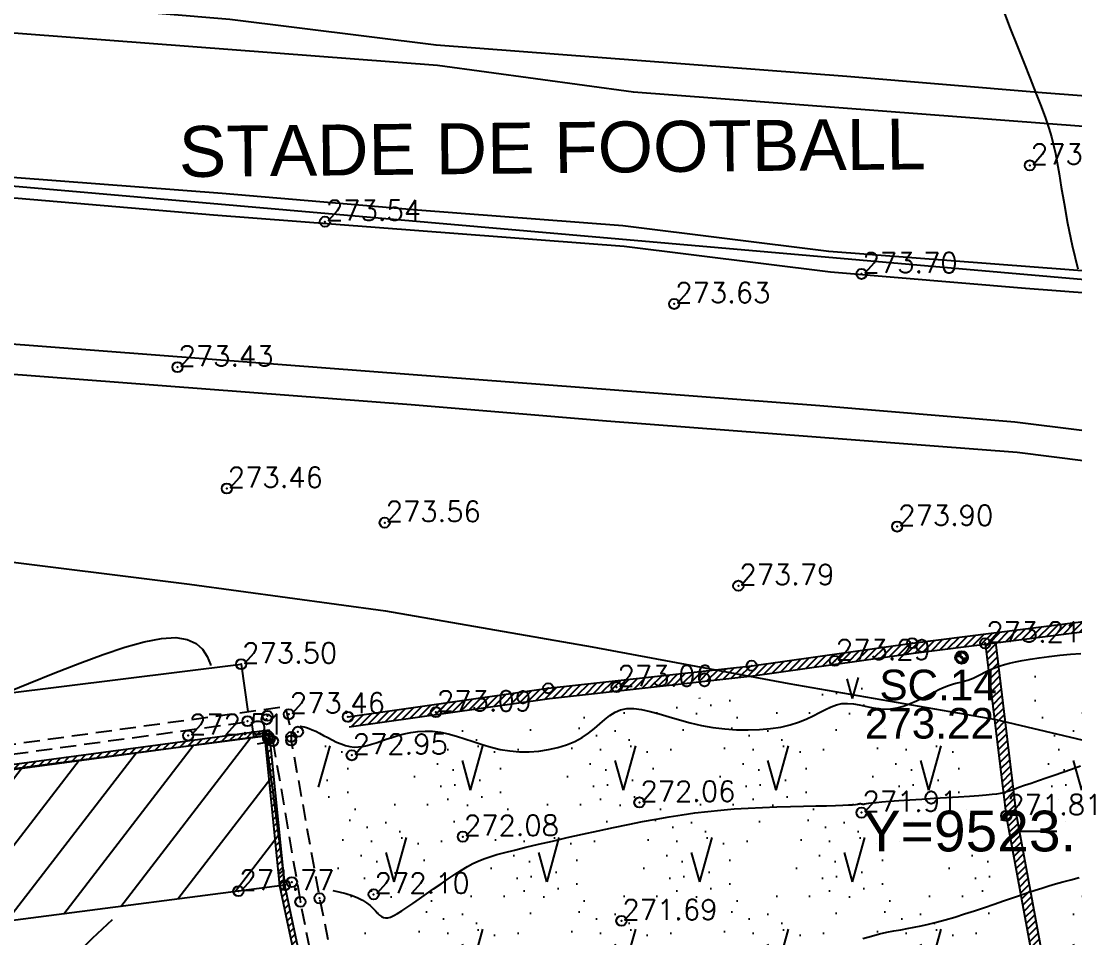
# Model space of a CAD drawing. Header units: millimetres. Extents: x 524954 to 526204, y 9523489 to 9524010.
# Drawn here: x 525517.9 to 525569.7, y 9523594.8 to 9523639.8 of the extents above; entities that cross this region are included whole.
import ezdxf
from ezdxf.enums import TextEntityAlignment as Align

# ---------------------------------------------------------------- set-up
doc = ezdxf.new("R2010")
doc.units = ezdxf.units.MM
doc.header["$PDMODE"] = 32
doc.header["$PDSIZE"] = 0.5
doc.linetypes.add('CACHE2', pattern=[4.7625, 3.175, -1.5875])
for name, color, linetype in [('Annotation', 7, 'Continuous'), ('Bati', 6, 'Continuous'), ('Bati_H', 1, 'Continuous'), ('Caniveau', 5, 'CACHE2'), ('Carroyage', 7, 'Continuous'), ('Cloture', 7, 'Continuous'), ('CN_01_00', 3, 'Continuous'), ('CN_02_00', 4, 'Continuous'), ('Murs', 1, 'Continuous'), ('PLUME_1', 7, 'Continuous'), ('PLUME_3', 4, 'Continuous'), ('PLUME_4', 3, 'Continuous'), ('PLUME_5', 6, 'Continuous'), ('PLUME_6', 2, 'Continuous'), ('TopoAlt', 3, 'Continuous'), ('TopoAlt polygo', 7, 'Continuous'), ('TOPOJIS', 7, 'Continuous'), ('TOPOJIS polygo', 1, 'Continuous'), ('TopoMat polygo', 1, 'Continuous'), ('Toponomie', 7, 'CACHE2'), ('Végétation_Plantation', 70, 'Continuous')]:
    doc.layers.add(name, color=color, linetype=linetype)
doc.layers.add('Trottoir', color=7, linetype='Continuous', true_color=0xff6666)
doc.styles.add('Arial 1.0', font='arial.ttf', dxfattribs={"width": 0.99, "height": 1})
doc.styles.add('Simplex 1.0', font='Simplex.shx', dxfattribs={"width": 0.99, "height": 1})
doc.styles.get("Standard").update_dxf_attribs({"font": 'arial.ttf'})
pattern_1 = [(45, (0, 0), (-0.1767766952966, 0.1767766952966), [])]
pattern_2 = [(74.475889, (0, 0), (-3.750000001, 13.500000005), [2.25, -11.761156275]), (74.475889, (3.75, 4.5), (-3.750000001, 13.500000005), [2.25, -11.761156275]), (74.475889, (7.5, 9), (-3.750000001, 13.500000005), [2.25, -11.761156275]), (105.524111, (0, 0), (-7.500000003, 4e-10), [1.5, -12.511156275]), (105.524111, (3.75, 4.5), (-7.500000003, 4e-10), [1.5, -12.511156275]), (105.524111, (7.5, 9), (-7.500000003, 4e-10), [1.5, -12.511156275]), (0, (0.453, 0.484), (3.75, 4.5), [0, -7.5]), (0, (1.468, 1.072), (3.75, 4.5), [0, -7.5]), (0, (1.1713, 1.8804), (3.75, 4.5), [0, -7.5]), (0, (2.327, 1.9907), (3.75, 4.5), [0, -7.5]), (0, (1.64, 3.7912), (3.75, 4.5), [0, -7.5]), (0, (0.3684, 2.1545), (3.75, 4.5), [0, -7.5]), (0, (0.281, 2.4684), (3.75, 4.5), [0, -7.5]), (0, (0.0314, 3.7912), (3.75, 4.5), [0, -7.5]), (0, (-0.7807, 0.2634), (3.75, 4.5), [0, -7.5]), (0, (-0.8588, 0.9984), (3.75, 4.5), [0, -7.5]), (0, (-1.468, 0.19), (3.75, 4.5), [0, -7.5]), (0, (-1.624, 1.2924), (3.75, 4.5), [0, -7.5]), (0, (-1.1242, 1.9905), (3.75, 4.5), [0, -7.5]), (0, (-1.3274, 2.6888), (3.75, 4.5), [0, -7.5]), (0, (-1.9207, 3.5707), (3.75, 4.5), [0, -7.5]), (0, (-0.406, 2.9085), (3.75, 4.5), [0, -7.5]), (0, (-2.53, 2.064), (3.75, 4.5), [0, -7.5]), (0, (-2.7485, 0.6675), (3.75, 4.5), [0, -7.5]), (0, (-1.1235, -0.4347), (3.75, 4.5), [0, -7.5]), (0, (-0.156, -0.7287), (3.75, 4.5), [0, -7.5]), (0, (-0.812, -1.537), (3.75, 4.5), [0, -7.5]), (0, (1.5774, -1.4635), (3.75, 4.5), [0, -7.5]), (0, (0.5466, -0.3245), (3.75, 4.5), [0, -7.5]), (0, (1.468, -0.104), (3.75, 4.5), [0, -7.5])]

# ---------------------------------------------------------------- blocks, each defined once
blk = doc.blocks.new('TCPOINT M')
at = {"color": 0}
blk.add_point((0, 0), dxfattribs=at)
at = {"layer": 'TopoAlt', "style": 'Simplex 1.0', "width": 0.99}
blk.add_attdef('ALT', (0.15, 0.15), '', height=1, dxfattribs=at)
blk = doc.blocks.new('TCPOINT polygo')
at = {"color": 0, "const_width": 0.075}
blk.add_lwpolyline([(0, 0.0375, 1), (0, -0.0375, 1)], format="xyb", close=True, dxfattribs=at)
at = {"color": 0}
blk.add_point((0, 0), dxfattribs=at)
at = {"layer": 'TopoAlt polygo', "style": 'Arial 1.0', "width": 0.99}
blk.add_attdef('ALT', (0.15, 0.15), '', height=2, dxfattribs=at)
at = {"layer": 'TopoMat polygo', "style": 'Arial 1.0', "width": 0.99}
blk.add_attdef('MAT', text='', height=2, dxfattribs=at).set_placement((0.15, -2.5), align=Align.TOP_LEFT)
blk = doc.blocks.new('t014')
at = {"color": 0, "const_width": 1.249375}
for points in [[(0, 0.625313, 0.414214), (-0.625313, 0, 1)], [(0, -0.625312, 0.414214), (0.625313, 0, 0.414214)]]:
    blk.add_lwpolyline(points, format="xyb", dxfattribs=at)
at = {"color": 0}
blk.add_circle((0, 0), 1.25, dxfattribs=at)

msp = doc.modelspace()

# ---------------------------------------------------------------- hatches: boundary and pattern name
at = {"layer": 'Bati_H'}
h = msp.add_hatch(dxfattribs=at)
h.set_pattern_fill('_U', color=256, scale=2, angle=-127.5992, style=0, pattern_type=0)
h.set_pattern_definition([(232.4008444, (0, 0), (1.58459727064, -1.22026697484), [])])
h.paths.add_polyline_path([(525530.879, 9523597.346), (525528.603, 9523597.05), (525511.48, 9523594.826), (525510.426, 9523602.136), (525529.928, 9523604.669)])
at = {"layer": 'Murs'}
h = msp.add_hatch(dxfattribs=at)
h.set_pattern_fill('_U', color=256, scale=0.25, angle=45, style=0, pattern_type=0)
h.set_pattern_definition(pattern_1)
h.paths.add_polyline_path([(525533.975, 9523605.604), (525543.817, 9523607.006), (525553.804, 9523608.115), (525561.688, 9523609.221), (525572.423, 9523610.576), (525582.127, 9523611.801), (525582.189, 9523611.305), (525572.486, 9523610.08), (525561.754, 9523608.725), (525553.867, 9523607.619), (525543.88, 9523606.51), (525534.045, 9523605.109)])
h = msp.add_hatch(dxfattribs=at)
h.set_pattern_fill('_U', color=256, scale=0.25, angle=45, style=0, pattern_type=0)
h.set_pattern_definition(pattern_1)
h.paths.add_polyline_path([(525565.268, 9523609.213), (525566.3, 9523600.744), (525567.673, 9523593.284), (525568.689, 9523586.054), (525569.922, 9523578.837), (525571.121, 9523571.236), (525571.878, 9523567.189), (525564.554, 9523565.148), (525554.631, 9523562.564), (525547.728, 9523560.676), (525539.256, 9523558.417), (525539.384, 9523557.934), (525547.858, 9523560.193), (525554.76, 9523562.08), (525564.684, 9523564.665), (525572.453, 9523566.831), (525571.613, 9523571.321), (525570.416, 9523578.918), (525569.183, 9523586.131), (525568.167, 9523593.364), (525566.795, 9523600.82), (525565.765, 9523609.274)])
h = msp.add_hatch(dxfattribs=at)
h.set_pattern_fill('_U', color=256, scale=0.25, angle=45, style=0, pattern_type=0)
h.set_pattern_definition(pattern_1)
h.paths.add_polyline_path([(525471.551, 9523592.114), (525474.723, 9523559.566), (525475.027, 9523556.237), (525481.47, 9523557.217), (525489.932, 9523558.379), (525511.435, 9523561.691), (525536.899, 9523564.763), (525535.769, 9523571.397), (525534.425, 9523578.651), (525532.858, 9523588.004), (525530.879, 9523597.346), (525530.121, 9523604.95), (525501.923, 9523601.162), (525501.956, 9523600.914), (525529.898, 9523604.668), (525530.632, 9523597.308), (525532.612, 9523587.957), (525534.179, 9523578.608), (525535.522, 9523571.353), (525536.608, 9523564.98), (525511.401, 9523561.939), (525489.896, 9523558.627), (525481.434, 9523557.464), (525475.252, 9523556.524), (525474.972, 9523559.59), (525471.8, 9523592.139)])
at = {"layer": 'Végétation_Plantation', "linetype": 'CACHE2', "ltscale": 0.5}
h = msp.add_hatch(dxfattribs=at)
h.set_pattern_fill('BROUSS', color=256, scale=1.5, style=0)
h.set_pattern_definition(pattern_2)
h.paths.add_polyline_path([(525591.727, 9523611.119), (525567.444, 9523607.848), (525573.392, 9523569.421), (525601.982, 9523576.399)])
h = msp.add_hatch(dxfattribs=at)
h.set_pattern_fill('BROUSS', color=256, scale=1.5, style=0)
h.set_pattern_definition(pattern_2)
h.paths.add_polyline_path([(525564.252, 9523608.21), (525532.2, 9523604.077), (525540.07, 9523559.818), (525569.671, 9523567.578)])

# ---------------------------------------------------------------- linework, layer by layer
at = {"layer": 'Bati', "flags": 128}
msp.add_lwpolyline([(525530.879, 9523597.346), (525528.603, 9523597.05), (525511.48, 9523594.826), (525510.426, 9523602.136), (525529.928, 9523604.669)], close=True, dxfattribs=at)
at = {"layer": 'Caniveau', "ltscale": 0.25, "flags": 128}
for points in [[(525530.298, 9523604.413), (525529.433, 9523604.252), (525529.26, 9523605.377), (525503.131, 9523601.761), (525503.057, 9523602.264), (525530.903, 9523606.116), (525531.195, 9523604.835), (525531.195, 9523604.835), (525531.195, 9523604.44), (525532.587, 9523596.698), (525534.214, 9523588.723), (525535.703, 9523579.186), (525537.096, 9523571.306), (525538.221, 9523565.446), (525539.256, 9523558.417), (525539.316, 9523557.916)], [(525530.298, 9523604.413), (525531.646, 9523596.522), (525533.23, 9523588.419), (525534.815, 9523578.714), (525536.219, 9523570.71), (525537.191, 9523565.284), (525538.267, 9523557.939), (525538.318, 9523557.523)]]:
    msp.add_lwpolyline(points, dxfattribs=at)
at = {"layer": 'Carroyage'}
msp.add_line((525566.781, 9523600), (525568.781, 9523600), dxfattribs=at)
at = {"layer": 'Cloture', "flags": 128}
for points in [[(525533.975, 9523605.604), (525543.817, 9523607.006), (525553.804, 9523608.115), (525561.688, 9523609.221), (525572.423, 9523610.576), (525582.127, 9523611.801)], [(525534.045, 9523605.109), (525543.88, 9523606.51), (525553.867, 9523607.619), (525561.754, 9523608.725), (525572.486, 9523610.08), (525582.189, 9523611.305)], [(525565.268, 9523609.213), (525566.3, 9523600.744), (525567.673, 9523593.284), (525568.689, 9523586.054), (525569.922, 9523578.837), (525571.121, 9523571.236), (525571.878, 9523567.189), (525564.554, 9523565.148), (525554.631, 9523562.564), (525547.728, 9523560.676), (525539.256, 9523558.417)], [(525565.765, 9523609.274), (525566.795, 9523600.82), (525568.167, 9523593.364), (525569.183, 9523586.131), (525570.416, 9523578.918), (525571.613, 9523571.321), (525572.453, 9523566.831), (525564.684, 9523564.665), (525554.76, 9523562.08), (525547.858, 9523560.193), (525539.384, 9523557.934)], [(525471.551, 9523592.114), (525474.723, 9523559.566), (525475.027, 9523556.237), (525481.47, 9523557.217), (525489.932, 9523558.379), (525511.435, 9523561.691), (525536.899, 9523564.763), (525535.769, 9523571.397), (525534.425, 9523578.651), (525532.858, 9523588.004), (525530.879, 9523597.346), (525530.121, 9523604.95), (525501.923, 9523601.162), (525501.923, 9523601.162), (525501.923, 9523601.162), (525501.923, 9523601.162)], [(525471.8, 9523592.139), (525474.972, 9523559.59), (525475.252, 9523556.524), (525481.434, 9523557.464), (525489.896, 9523558.627), (525511.401, 9523561.939), (525536.608, 9523564.98), (525535.522, 9523571.353), (525534.179, 9523578.608), (525532.612, 9523587.957), (525530.632, 9523597.308), (525529.898, 9523604.668), (525501.956, 9523600.914)]]:
    msp.add_lwpolyline(points, dxfattribs=at)
at = {"layer": 'CN_01_00', "flags": 128}
for points, elevation in [([(525516.972, 9523606.698), (525518.302, 9523607.243), (525519.588, 9523607.764), (525520.814, 9523608.245), (525521.966, 9523608.67), (525523.028, 9523609.023), (525523.985, 9523609.288), (525524.824, 9523609.45), (525525.529, 9523609.492), (525526.091, 9523609.405), (525526.523, 9523609.206), (525526.844, 9523608.918), (525527.072, 9523608.564), (525527.226, 9523608.166), (525527.236, 9523608.127)], 273), ([(525531.632, 9523605.14), (525531.634, 9523605.14), (525531.722, 9523605.133), (525531.826, 9523605.115), (525531.946, 9523605.082), (525532.081, 9523605.036), (525532.232, 9523604.974), (525532.399, 9523604.896), (525532.582, 9523604.802), (525532.779, 9523604.696), (525532.987, 9523604.584), (525533.202, 9523604.473), (525533.422, 9523604.367), (525533.644, 9523604.274), (525533.865, 9523604.198), (525534.082, 9523604.147), (525534.293, 9523604.123), (525534.5, 9523604.125), (525534.707, 9523604.151), (525534.918, 9523604.196), (525535.135, 9523604.257), (525535.361, 9523604.33), (525535.602, 9523604.414), (525535.859, 9523604.503), (525536.135, 9523604.595), (525536.43, 9523604.684), (525536.743, 9523604.764), (525537.071, 9523604.831), (525537.415, 9523604.879), (525537.771, 9523604.903), (525538.14, 9523604.896), (525538.519, 9523604.854), (525538.908, 9523604.774), (525539.307, 9523604.663), (525539.715, 9523604.531), (525540.134, 9523604.39), (525540.564, 9523604.248), (525541.006, 9523604.117), (525541.458, 9523604.007), (525541.923, 9523603.928), (525542.399, 9523603.889), (525542.88, 9523603.888), (525543.359, 9523603.925), (525543.829, 9523603.996), (525544.283, 9523604.1), (525544.713, 9523604.235), (525545.113, 9523604.399), (525545.474, 9523604.589), (525545.794, 9523604.802), (525546.08, 9523605.027), (525546.342, 9523605.254), (525546.591, 9523605.472), (525546.838, 9523605.668), (525547.094, 9523605.832), (525547.369, 9523605.952), (525547.675, 9523606.018), (525548.019, 9523606.02), (525548.401, 9523605.968), (525548.818, 9523605.874), (525549.268, 9523605.749), (525549.747, 9523605.605), (525550.253, 9523605.455), (525550.783, 9523605.311), (525551.334, 9523605.183), (525551.902, 9523605.084), (525552.481, 9523605.013), (525553.061, 9523604.972), (525553.634, 9523604.96), (525554.192, 9523604.977), (525554.726, 9523605.024), (525555.228, 9523605.1), (525555.69, 9523605.205), (525556.106, 9523605.337), (525556.48, 9523605.489), (525556.819, 9523605.65), (525557.13, 9523605.811), (525557.42, 9523605.962), (525557.697, 9523606.092), (525557.967, 9523606.192), (525558.236, 9523606.252), (525558.512, 9523606.266), (525558.795, 9523606.242), (525559.084, 9523606.193), (525559.379, 9523606.13), (525559.681, 9523606.067), (525559.988, 9523606.015), (525560.3, 9523605.986), (525560.618, 9523605.992), (525560.94, 9523606.044), (525561.263, 9523606.133), (525561.584, 9523606.252), (525561.899, 9523606.391), (525562.204, 9523606.541), (525562.496, 9523606.692), (525562.771, 9523606.835), (525563.025, 9523606.961), (525563.256, 9523607.062), (525563.466, 9523607.142), (525563.656, 9523607.204), (525563.831, 9523607.253), (525563.991, 9523607.293), (525564.141, 9523607.328), (525564.283, 9523607.364), (525564.418, 9523607.404), (525564.551, 9523607.452), (525564.681, 9523607.507), (525564.811, 9523607.569), (525564.942, 9523607.635), (525565.074, 9523607.704), (525565.21, 9523607.775), (525565.35, 9523607.846), (525565.495, 9523607.916), (525565.648, 9523607.984), (525565.814, 9523608.05), (525566.001, 9523608.115), (525566.214, 9523608.179), (525566.461, 9523608.242), (525566.749, 9523608.306), (525567.084, 9523608.371), (525567.472, 9523608.437), (525567.918, 9523608.504), (525568.407, 9523608.569), (525568.923, 9523608.63), (525569.448, 9523608.681), (525569.966, 9523608.72)], 273), ([(525559.261, 9523594.728), (525559.686, 9523594.848), (525560.08, 9523594.947), (525560.444, 9523595.029), (525560.787, 9523595.097), (525561.117, 9523595.158), (525561.443, 9523595.216), (525561.774, 9523595.276), (525562.117, 9523595.344), (525562.482, 9523595.424), (525562.878, 9523595.522), (525563.309, 9523595.641), (525563.769, 9523595.778), (525564.249, 9523595.928), (525564.739, 9523596.087), (525565.228, 9523596.25), (525565.709, 9523596.414), (525566.17, 9523596.572), (525566.603, 9523596.721), (525567, 9523596.856), (525567.368, 9523596.98), (525567.715, 9523597.095), (525568.051, 9523597.203), (525568.385, 9523597.306), (525568.726, 9523597.406), (525569.082, 9523597.507), (525569.464, 9523597.61), (525569.876, 9523597.718)], 271)]:
    msp.add_lwpolyline(points, dxfattribs=dict(at, elevation=elevation))
at = {"layer": 'CN_02_00', "flags": 128}
for points, elevation in [([(525566.158, 9523640.249), (525566.497, 9523639.381), (525566.834, 9523638.531), (525567.161, 9523637.711), (525567.471, 9523636.934), (525567.756, 9523636.213), (525568.008, 9523635.559), (525568.22, 9523634.987), (525568.387, 9523634.5), (525568.518, 9523634.072), (525568.623, 9523633.669), (525568.713, 9523633.255), (525568.798, 9523632.797), (525568.89, 9523632.259), (525569, 9523631.607), (525569.138, 9523630.806), (525569.315, 9523629.838), (525569.539, 9523628.745), (525569.818, 9523627.587)], 274), ([(525533.237, 9523597.08), (525533.538, 9523597.016), (525533.87, 9523596.932), (525534.181, 9523596.836), (525534.461, 9523596.727), (525534.699, 9523596.605), (525534.9, 9523596.475), (525535.067, 9523596.342), (525535.209, 9523596.211), (525535.329, 9523596.086), (525535.435, 9523595.973), (525535.532, 9523595.877), (525535.625, 9523595.802), (525535.721, 9523595.754), (525535.825, 9523595.734), (525535.941, 9523595.742), (525536.075, 9523595.78), (525536.23, 9523595.848), (525536.412, 9523595.948), (525536.626, 9523596.081), (525536.877, 9523596.246), (525537.167, 9523596.445), (525537.489, 9523596.669), (525537.833, 9523596.91), (525538.19, 9523597.161), (525538.551, 9523597.412), (525538.906, 9523597.655), (525539.246, 9523597.882), (525539.561, 9523598.085), (525539.845, 9523598.256), (525540.11, 9523598.401), (525540.372, 9523598.526), (525540.645, 9523598.636), (525540.945, 9523598.739), (525541.287, 9523598.841), (525541.687, 9523598.948), (525542.159, 9523599.067), (525542.714, 9523599.202), (525543.342, 9523599.35), (525544.026, 9523599.509), (525544.75, 9523599.675), (525545.5, 9523599.842), (525546.259, 9523600.009), (525547.012, 9523600.169), (525547.743, 9523600.321), (525548.44, 9523600.46), (525549.107, 9523600.586), (525549.753, 9523600.699), (525550.386, 9523600.8), (525551.013, 9523600.889), (525551.644, 9523600.966), (525552.287, 9523601.031), (525552.949, 9523601.085), (525553.636, 9523601.128), (525554.334, 9523601.161), (525555.03, 9523601.186), (525555.708, 9523601.206), (525556.351, 9523601.22), (525556.945, 9523601.232), (525557.475, 9523601.242), (525557.923, 9523601.253), (525558.281, 9523601.266), (525558.555, 9523601.279), (525558.757, 9523601.293), (525558.899, 9523601.307), (525558.994, 9523601.32), (525559.053, 9523601.331), (525559.089, 9523601.339), (525559.113, 9523601.344), (525559.136, 9523601.345), (525559.159, 9523601.343), (525559.183, 9523601.339), (525559.207, 9523601.334), (525559.232, 9523601.329), (525559.258, 9523601.324), (525559.283, 9523601.322), (525559.31, 9523601.323), (525559.338, 9523601.327), (525559.379, 9523601.335), (525559.445, 9523601.347), (525559.548, 9523601.363), (525559.7, 9523601.383), (525559.913, 9523601.406), (525560.2, 9523601.432), (525560.571, 9523601.463), (525561.035, 9523601.496), (525561.572, 9523601.532), (525562.157, 9523601.57), (525562.766, 9523601.608), (525563.375, 9523601.646), (525563.958, 9523601.683), (525564.492, 9523601.717), (525564.952, 9523601.748), (525565.32, 9523601.776), (525565.608, 9523601.802), (525565.834, 9523601.829), (525566.016, 9523601.859), (525566.174, 9523601.895), (525566.325, 9523601.939), (525566.488, 9523601.994), (525566.682, 9523602.062), (525566.921, 9523602.145), (525567.203, 9523602.243), (525567.523, 9523602.353), (525567.877, 9523602.474), (525568.257, 9523602.605), (525568.659, 9523602.744), (525569.078, 9523602.889), (525569.509, 9523603.04), (525569.945, 9523603.193)], 272), ([(525511.316, 9523583.701), (525511.655, 9523584.168), (525512.213, 9523584.875), (525512.957, 9523585.762), (525513.901, 9523586.84), (525515.011, 9523588.071), (525516.241, 9523589.404), (525517.546, 9523590.787), (525518.879, 9523592.172), (525520.194, 9523593.506), (525521.445, 9523594.739), (525522.415, 9523595.658)], 272)]:
    msp.add_lwpolyline(points, dxfattribs=dict(at, elevation=elevation))
at = {"layer": 'PLUME_1'}
msp.add_lwpolyline([(525458.473, 9523640.258), (525480.389, 9523635.341), (525499.593, 9523633.233), (525627.749, 9523622.033), (525657.425, 9523620.69), (525687.455, 9523621.378), (525717.375, 9523623.562), (525747.113, 9523628.239), (525776.244, 9523634.376), (525805.193, 9523643.006), (525833.533, 9523653.096), (525860.731, 9523665.108), (525887.284, 9523679.078), (525913.194, 9523695.007), (525937.497, 9523712.322), (525960.695, 9523731.06), (525982.749, 9523751.721), (526003.235, 9523773.269), (526022.079, 9523796.703), (526039.853, 9523821.062), (526045.291, 9523828.979), (526068.175, 9523865.742)], dxfattribs=at)
at = {"layer": 'PLUME_3'}
for points in [[(525577.761, 9523626.907), (525567.678, 9523627.675), (525557.596, 9523628.443), (525547.477, 9523629.71), (525537.394, 9523630.478), (525527.81, 9523631.282), (525517.727, 9523632.05), (525507.645, 9523632.818), (525499.557, 9523633.732), (525497.562, 9523633.586), (525487.942, 9523634.889), (525477.823, 9523636.156), (525477.786, 9523636.655), (525468.129, 9523638.456), (525458.436, 9523640.757)], [(525458.01, 9523639.723), (525468.202, 9523637.459), (525477.895, 9523635.159), (525479.926, 9523634.805), (525487.516, 9523633.855), (525497.635, 9523632.589), (525499.63, 9523632.734), (525507.718, 9523631.821), (525517.8, 9523631.053), (525527.384, 9523630.248), (525537.467, 9523629.48), (525547.549, 9523628.712), (525557.669, 9523627.445), (525567.253, 9523626.641), (525577.335, 9523625.873)]]:
    msp.add_lwpolyline(points, dxfattribs=at)
at = {"layer": 'PLUME_4'}
msp.add_lwpolyline([(525454.931, 9523626.965), (525465.196, 9523623.704), (525475.387, 9523621.44), (525477.954, 9523620.624), (525485.652, 9523618.178), (525496.306, 9523616.449), (525498.337, 9523616.096), (525506.462, 9523614.684), (525516.082, 9523613.381), (525526.201, 9523612.114), (525535.822, 9523610.811), (525545.977, 9523609.046), (525555.634, 9523607.244), (525565.789, 9523605.478), (525575.482, 9523603.178)], dxfattribs=at)
msp.add_lwpolyline([(525454.931, 9523626.965), (525465.196, 9523623.704), (525475.387, 9523621.44), (525477.954, 9523620.624), (525485.652, 9523618.178), (525496.306, 9523616.449), (525498.337, 9523616.096), (525506.462, 9523614.684), (525516.082, 9523613.381), (525526.201, 9523612.114), (525535.822, 9523610.811), (525545.977, 9523609.046), (525555.634, 9523607.244), (525565.789, 9523605.478), (525575.482, 9523603.178)], dxfattribs=at)
at = {"layer": 'PLUME_5'}
for points in [[(525578.249, 9523633.961), (525568.166, 9523634.729), (525558.084, 9523635.497), (525548.001, 9523636.265), (525538.38, 9523637.568), (525528.298, 9523638.336), (525518.215, 9523639.104), (525508.132, 9523639.872), (525500.081, 9523640.287), (525498.548, 9523640.677), (525488.928, 9523641.98), (525479.308, 9523643.283), (525478.809, 9523643.246), (525469.651, 9523645.085), (525460.456, 9523647.422)], [(525456.525, 9523632.596), (525466.717, 9523630.332), (525476.873, 9523628.567), (525478.904, 9523628.213), (525487.028, 9523626.801), (525497.147, 9523625.534), (525499.142, 9523625.68), (525507.23, 9523624.766), (525516.814, 9523623.962), (525526.896, 9523623.194), (525536.979, 9523622.426), (525547.062, 9523621.658), (525557.144, 9523620.89), (525566.728, 9523620.085), (525576.847, 9523618.819)]]:
    msp.add_lwpolyline(points, dxfattribs=at)
at = {"layer": 'PLUME_6'}
for points in [[(525578.14, 9523635.457), (525568.057, 9523636.225), (525558.473, 9523637.029), (525548.39, 9523637.797), (525538.308, 9523638.566), (525528.189, 9523639.832), (525518.605, 9523640.637), (525508.522, 9523641.405), (525500.47, 9523641.82), (525498.439, 9523642.173), (525488.819, 9523643.476), (525479.697, 9523644.815), (525479.198, 9523644.779), (525470.04, 9523646.617), (525460.846, 9523648.954)], [(525456.099, 9523631.562), (525466.328, 9523628.8), (525476.483, 9523627.034), (525478.514, 9523626.681), (525486.639, 9523625.269), (525496.758, 9523624.002), (525498.752, 9523624.148), (525506.84, 9523623.234), (525516.923, 9523622.466), (525527.006, 9523621.698), (525537.088, 9523620.93), (525546.672, 9523620.126), (525556.755, 9523619.357), (525566.838, 9523618.589), (525576.957, 9523617.323)]]:
    msp.add_lwpolyline(points, dxfattribs=at)
at = {"layer": 'Trottoir', "flags": 128}
msp.add_lwpolyline([(525498.361, 9523604.441), (525502.387, 9523604.922), (525528.739, 9523608.19), (525529.062, 9523605.861)], dxfattribs=at)

# ---------------------------------------------------------------- block references
at = {"layer": 'TOPOJIS'}
ref = msp.add_blockref('TCPOINT M', (525567.459, 9523632.67, 273.95), dxfattribs=at)
ref.add_attrib('ALT', '273.95', (525567.509, 9523632.72, 273.95), dxfattribs={"layer": 'TopoAlt', "height": 1, "style": 'Simplex 1.0', "width": 0.99})
ref = msp.add_blockref('TCPOINT M', (525532.854, 9523629.906, 273.54), dxfattribs=at)
ref.add_attrib('ALT', '273.54', (525532.904, 9523629.956, 273.54), dxfattribs={"layer": 'TopoAlt', "height": 1, "style": 'Simplex 1.0', "width": 0.99})
ref = msp.add_blockref('TCPOINT M', (525559.199, 9523627.342, 273.7), dxfattribs=at)
ref.add_attrib('ALT', '273.70', (525559.249, 9523627.392, 273.7), dxfattribs={"layer": 'TopoAlt', "height": 1, "style": 'Simplex 1.0', "width": 0.99})
ref = msp.add_blockref('TCPOINT M', (525550, 9523625.869, 273.63), dxfattribs=at)
ref.add_attrib('ALT', '273.63', (525550.05, 9523625.919, 273.63), dxfattribs={"layer": 'TopoAlt', "height": 1, "style": 'Simplex 1.0', "width": 0.99})
ref = msp.add_blockref('TCPOINT M', (525525.614, 9523622.769, 273.43), dxfattribs=at)
ref.add_attrib('ALT', '273.43', (525525.664, 9523622.819, 273.43), dxfattribs={"layer": 'TopoAlt', "height": 1, "style": 'Simplex 1.0', "width": 0.99})
ref = msp.add_blockref('TCPOINT M', (525528.035, 9523616.808, 273.46), dxfattribs=at)
ref.add_attrib('ALT', '273.46', (525528.085, 9523616.858, 273.46), dxfattribs={"layer": 'TopoAlt', "height": 1, "style": 'Simplex 1.0', "width": 0.99})
ref = msp.add_blockref('TCPOINT M', (525535.787, 9523615.134, 273.56), dxfattribs=at)
ref.add_attrib('ALT', '273.56', (525535.837, 9523615.184, 273.56), dxfattribs={"layer": 'TopoAlt', "height": 1, "style": 'Simplex 1.0', "width": 0.99})
ref = msp.add_blockref('TCPOINT M', (525560.946, 9523614.942, 273.9), dxfattribs=at)
ref.add_attrib('ALT', '273.90', (525560.996, 9523614.992, 273.9), dxfattribs={"layer": 'TopoAlt', "height": 1, "style": 'Simplex 1.0', "width": 0.99})
ref = msp.add_blockref('TCPOINT M', (525553.148, 9523612.04, 273.79), dxfattribs=at)
ref.add_attrib('ALT', '273.79', (525553.198, 9523612.09, 273.79), dxfattribs={"layer": 'TopoAlt', "height": 1, "style": 'Simplex 1.0', "width": 0.99})
ref = msp.add_blockref('TCPOINT M', (525565.268, 9523609.213, 273.21), dxfattribs=at)
ref.add_attrib('ALT', '273.21', (525565.318, 9523609.263, 273.21), dxfattribs={"layer": 'TopoAlt', "height": 1, "style": 'Simplex 1.0', "width": 0.99})
for p in [(525561.688, 9523609.221, 273.89), (525553.804, 9523608.115, 273.88), (525543.817, 9523607.006, 273.86), (525530.027, 9523605.654, 273.45), (525533.975, 9523605.604, 273.78), (525529.054, 9523605.394, 273.38), (525529.991, 9523605.485, 273.2), (525530.058, 9523604.667, 273.22), (525530.072, 9523604.532, 272.27), (525530.144, 9523604.534, 273.44), (525531.201, 9523604.618, 273.43), (525531.527, 9523604.874, 272.69), (525530.298, 9523604.413, 271.74), (525531.195, 9523604.44, 271.76), (525530.879, 9523597.346, 271.77), (525531.231, 9523597.489, 272.14), (525531.646, 9523596.522, 271.29), (525532.587, 9523596.698, 271.25)]:
    msp.add_blockref('TCPOINT M', p, dxfattribs=at)
ref = msp.add_blockref('TCPOINT M', (525528.739, 9523608.19, 273.5), dxfattribs=at)
ref.add_attrib('ALT', '273.50', (525528.789, 9523608.24, 273.5), dxfattribs={"layer": 'TopoAlt', "height": 1, "style": 'Simplex 1.0', "width": 0.99})
ref = msp.add_blockref('TCPOINT M', (525557.886, 9523608.35, 273.29), dxfattribs=at)
ref.add_attrib('ALT', '273.29', (525557.936, 9523608.4, 273.29), dxfattribs={"layer": 'TopoAlt', "height": 1, "style": 'Simplex 1.0', "width": 0.99})
ref = msp.add_blockref('TCPOINT M', (525547.172, 9523607.066, 273.06), dxfattribs=at)
ref.add_attrib('ALT', '273.06', (525547.222, 9523607.116, 273.06), dxfattribs={"layer": 'TopoAlt', "height": 1, "style": 'Simplex 1.0', "width": 0.99})
ref = msp.add_blockref('TCPOINT M', (525538.302, 9523605.836, 273.09), dxfattribs=at)
ref.add_attrib('ALT', '273.09', (525538.352, 9523605.886, 273.09), dxfattribs={"layer": 'TopoAlt', "height": 1, "style": 'Simplex 1.0', "width": 0.99})
ref = msp.add_blockref('TCPOINT M', (525531.081, 9523605.73, 273.46), dxfattribs=at)
ref.add_attrib('ALT', '273.46', (525531.131, 9523605.78, 273.46), dxfattribs={"layer": 'TopoAlt', "height": 1, "style": 'Simplex 1.0', "width": 0.99})
ref = msp.add_blockref('TCPOINT M', (525526.135, 9523604.683, 272.51), dxfattribs=at)
ref.add_attrib('ALT', '272.51', (525526.185, 9523604.733, 272.51), dxfattribs={"layer": 'TopoAlt', "height": 1, "style": 'Simplex 1.0', "width": 0.99})
ref = msp.add_blockref('TCPOINT M', (525534.168, 9523603.717, 272.95), dxfattribs=at)
ref.add_attrib('ALT', '272.95', (525534.218, 9523603.767, 272.95), dxfattribs={"layer": 'TopoAlt', "height": 1, "style": 'Simplex 1.0', "width": 0.99})
ref = msp.add_blockref('TCPOINT M', (525548.29, 9523601.405, 272.06), dxfattribs=at)
ref.add_attrib('ALT', '272.06', (525548.34, 9523601.455, 272.06), dxfattribs={"layer": 'TopoAlt', "height": 1, "style": 'Simplex 1.0', "width": 0.99})
ref = msp.add_blockref('TCPOINT M', (525559.192, 9523600.902, 271.91), dxfattribs=at)
ref.add_attrib('ALT', '271.91', (525559.242, 9523600.952, 271.91), dxfattribs={"layer": 'TopoAlt', "height": 1, "style": 'Simplex 1.0', "width": 0.99})
ref = msp.add_blockref('TCPOINT M', (525566.3, 9523600.744, 271.81), dxfattribs=at)
ref.add_attrib('ALT', '271.81', (525566.35, 9523600.794, 271.81), dxfattribs={"layer": 'TopoAlt', "height": 1, "style": 'Simplex 1.0', "width": 0.99})
ref = msp.add_blockref('TCPOINT M', (525539.624, 9523599.723, 272.08), dxfattribs=at)
ref.add_attrib('ALT', '272.08', (525539.674, 9523599.773, 272.08), dxfattribs={"layer": 'TopoAlt', "height": 1, "style": 'Simplex 1.0', "width": 0.99})
ref = msp.add_blockref('TCPOINT M', (525528.603, 9523597.05, 271.77), dxfattribs=at)
ref.add_attrib('ALT', '271.77', (525528.653, 9523597.1, 271.77), dxfattribs={"layer": 'TopoAlt', "height": 1, "style": 'Simplex 1.0', "width": 0.99})
ref = msp.add_blockref('TCPOINT M', (525535.244, 9523596.893, 272.1), dxfattribs=at)
ref.add_attrib('ALT', '272.10', (525535.294, 9523596.943, 272.1), dxfattribs={"layer": 'TopoAlt', "height": 1, "style": 'Simplex 1.0', "width": 0.99})
ref = msp.add_blockref('TCPOINT M', (525547.406, 9523595.59, 271.69), dxfattribs=at)
ref.add_attrib('ALT', '271.69', (525547.456, 9523595.64, 271.69), dxfattribs={"layer": 'TopoAlt', "height": 1, "style": 'Simplex 1.0', "width": 0.99})
at = {"layer": 'TOPOJIS polygo'}
ref = msp.add_blockref('TCPOINT polygo', (525564.109, 9523608.523, 273.22), dxfattribs=at)
ref.add_attrib('MAT', 'SC.14', (525560.074, 9523606.42, 273.22), dxfattribs={"layer": 'TopoMat polygo', "height": 1.5, "style": 'Arial 1.0', "width": 0.99})
ref.add_attrib('ALT', '273.22', dxfattribs={"layer": 'TopoAlt polygo', "height": 1.5, "style": 'Arial 1.0', "width": 0.99}).set_placement((525559.356, 9523606.038, 273.22), align=Align.TOP_LEFT)
at = {"layer": 'TOPOJIS polygo', "xscale": 0.25, "yscale": 0.25, "zscale": 0.25}
msp.add_blockref('t014', (525564.109, 9523608.523, 273.218), dxfattribs=at)
msp.add_blockref('t014', (525564.109, 9523608.523, 273.218), dxfattribs=at)

# ---------------------------------------------------------------- texts
at = {"layer": 'Annotation'}
msp.add_text('Y=9523.', height=2, dxfattribs=at).set_placement((525569.741, 9523599), align=Align.RIGHT)
at = {"layer": 'Toponomie', "insert": (525523.913, 9523634.576), "char_height": 2.5, "width": 40.17376, "attachment_point": 1, "rotation": 0.603}
msp.add_mtext('\\pxqc;STADE DE FOOTBALL', dxfattribs=at)

doc.saveas('drawing.dxf')
